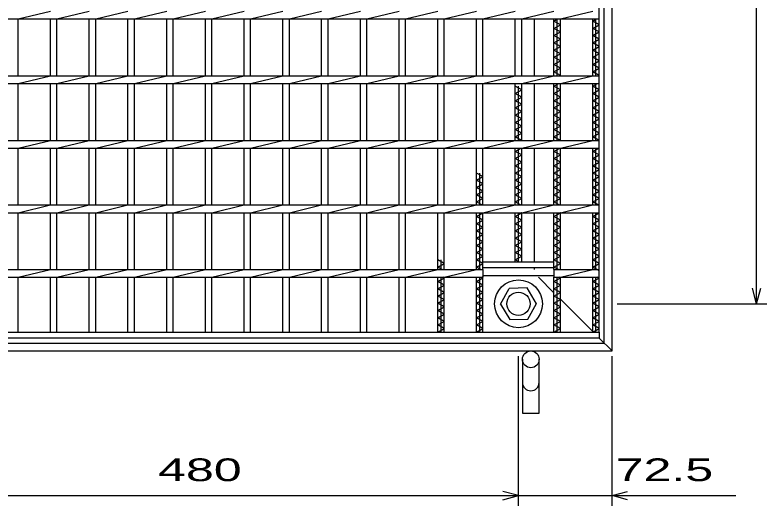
# Model space of a CAD drawing. Units: millimetres, scale not verified. Extents: x -1456 to 1385, y -1026 to 843.
# Drawn here: x -830 to -248, y -312 to 68 of the extents above; entities that cross this region are included whole.
import ezdxf
from ezdxf.enums import TextEntityAlignment as Align

# ---------------------------------------------------------------- set-up
doc = ezdxf.new("R2010")
doc.units = ezdxf.units.MM
doc.header["$LTSCALE"] = 8
doc.linetypes.add('DASHED', pattern=[7.5, 6, -1.5])
for name, color, linetype, lineweight in [('16', 3, 'Continuous', 25), ('19', 6, 'Continuous', 25), ('22', 4, 'Continuous', 25)]:
    doc.layers.add(name, color=color, linetype=linetype, lineweight=lineweight)
doc.styles.add('ベクトル', font='')
doc.styles.get('ベクトル').set_extended_font_data('ベクトル')

msp = doc.modelspace()

# ---------------------------------------------------------------- linework, layer by layer
at = {"layer": '16'}
for p, q in [((-378, -177), (-378, 414)), ((-828, 65.5), (-803, 71.5)), ((-798, 65.5), (-773, 71.5)), ((-768, 65.5), (-743, 71.5)), ((-738, 65.5), (-713, 71.5)), ((-708, 65.5), (-683, 71.5)), ((-678, 65.5), (-653, 71.5)), ((-648, 65.5), (-623, 71.5)), ((-618, 65.5), (-593, 71.5)), ((-588, 65.5), (-563, 71.5)), ((-558, 65.5), (-533, 71.5)), ((-528, 65.5), (-503, 71.5)), ((-498, 65.5), (-473, 71.5)), ((-468, 65.5), (-443, 71.5)), ((-438, 65.5), (-413, 71.5)), ((-408, 65.5), (-383, 71.5)), ((-378, 65.5), (-378, 71.5)), ((-983, 65.5), (-378, 65.5)), ((-828, 21.5), (-828, 65.5)), ((-803, 21.5), (-803, 65.5)), ((-798, 21.5), (-798, 65.5)), ((-773, 21.5), (-773, 65.5)), ((-768, 21.5), (-768, 65.5)), ((-743, 21.5), (-743, 65.5)), ((-738, 21.5), (-738, 65.5)), ((-713, 21.5), (-713, 65.5)), ((-708, 21.5), (-708, 65.5)), ((-683, 21.5), (-683, 65.5)), ((-678, 21.5), (-678, 65.5)), ((-653, 21.5), (-653, 65.5)), ((-648, 21.5), (-648, 65.5)), ((-623, 21.5), (-623, 65.5)), ((-618, 21.5), (-618, 65.5)), ((-593, 21.5), (-593, 65.5)), ((-588, 21.5), (-588, 65.5)), ((-563, 21.5), (-563, 65.5)), ((-558, 21.5), (-558, 65.5)), ((-533, 21.5), (-533, 65.5)), ((-528, 21.5), (-528, 65.5)), ((-503, 21.5), (-503, 65.5)), ((-498, 21.5), (-498, 65.5)), ((-473, 21.5), (-473, 65.5)), ((-468, 21.5), (-468, 65.5)), ((-443, 21.5), (-443, 65.5)), ((-438, 21.5), (-438, 65.5)), ((-413, 21.5), (-413, 65.5)), ((-413, 63.8), (-409.964, 65.5)), ((-410.5, 21.5), (-410.5, 65.5)), ((-408, 21.5), (-408, 65.5)), ((-383, 21.5), (-383, 65.5)), ((-383, 63.8), (-379.964, 65.5)), ((-380.5, 21.5), (-380.5, 65.5)), ((-408, 61), (-413, 63.8)), ((-413, 58.2), (-408, 61)), ((-378, 61), (-383, 63.8)), ((-383, 58.2), (-378, 61)), ((-408, 55.4), (-413, 58.2)), ((-413, 52.6), (-408, 55.4)), ((-408, 49.8), (-413, 52.6)), ((-378, 55.4), (-383, 58.2)), ((-383, 52.6), (-378, 55.4)), ((-378, 49.8), (-383, 52.6)), ((-413, 47), (-408, 49.8)), ((-408, 44.2), (-413, 47)), ((-383, 47), (-378, 49.8)), ((-378, 44.2), (-383, 47)), ((-413, 41.4), (-408, 44.2)), ((-408, 38.6), (-413, 41.4)), ((-383, 41.4), (-378, 44.2)), ((-378, 38.6), (-383, 41.4)), ((-413, 35.8), (-408, 38.6)), ((-408, 33), (-413, 35.8)), ((-383, 35.8), (-378, 38.6)), ((-378, 33), (-383, 35.8)), ((-413, 30.2), (-408, 33)), ((-408, 27.4), (-413, 30.2)), ((-383, 30.2), (-378, 33)), ((-378, 27.4), (-383, 30.2)), ((-413, 24.6), (-408, 27.4)), ((-408, 21.8), (-413, 24.6)), ((-383, 24.6), (-378, 27.4)), ((-378, 21.8), (-383, 24.6)), ((-983, 21.5), (-378, 21.5)), ((-828, 15.5), (-803, 21.5)), ((-798, 15.5), (-773, 21.5)), ((-768, 15.5), (-743, 21.5)), ((-738, 15.5), (-713, 21.5)), ((-708, 15.5), (-683, 21.5)), ((-678, 15.5), (-653, 21.5)), ((-648, 15.5), (-623, 21.5)), ((-618, 15.5), (-593, 21.5)), ((-588, 15.5), (-563, 21.5)), ((-558, 15.5), (-533, 21.5)), ((-528, 15.5), (-503, 21.5)), ((-498, 15.5), (-473, 21.5)), ((-468, 15.5), (-443, 21.5)), ((-438, 15.5), (-413, 21.5)), ((-408.536, 21.5), (-408, 21.8)), ((-408, 15.5), (-383, 21.5)), ((-378.536, 21.5), (-378, 21.8)), ((-378, 15.5), (-378, 21.5)), ((-983, 15.5), (-378, 15.5)), ((-828, -28.5), (-828, 15.5)), ((-803, -28.5), (-803, 15.5)), ((-798, -28.5), (-798, 15.5)), ((-773, -28.5), (-773, 15.5)), ((-768, -28.5), (-768, 15.5)), ((-743, -28.5), (-743, 15.5)), ((-738, -28.5), (-738, 15.5)), ((-713, -28.5), (-713, 15.5)), ((-708, -28.5), (-708, 15.5)), ((-683, -28.5), (-683, 15.5)), ((-678, -28.5), (-678, 15.5)), ((-653, -28.5), (-653, 15.5)), ((-648, -28.5), (-648, 15.5)), ((-623, -28.5), (-623, 15.5)), ((-618, -28.5), (-618, 15.5)), ((-593, -28.5), (-593, 15.5)), ((-588, -28.5), (-588, 15.5)), ((-563, -28.5), (-563, 15.5)), ((-558, -28.5), (-558, 15.5)), ((-533, -28.5), (-533, 15.5)), ((-528, -28.5), (-528, 15.5)), ((-503, -28.5), (-503, 15.5)), ((-498, -28.5), (-498, 15.5)), ((-473, -28.5), (-473, 15.5)), ((-468, -28.5), (-468, 15.5)), ((-443, -28.5), (-443, 15.5)), ((-438, 10.6), (-443, 13.4)), ((-440.5, -28.5), (-440.5, 13.4)), ((-438, -28.5), (-438, 15.5)), ((-413, -28.5), (-413, 15.5)), ((-413, 13.4), (-409.25, 15.5)), ((-408, 10.6), (-413, 13.4)), ((-410.5, -28.5), (-410.5, 15.5)), ((-408, -28.5), (-408, 15.5)), ((-383, -28.5), (-383, 15.5)), ((-383, 13.4), (-379.25, 15.5)), ((-378, 10.6), (-383, 13.4)), ((-380.5, -28.5), (-380.5, 15.5)), ((-443, 7.8), (-438, 10.6)), ((-438, 5), (-443, 7.8)), ((-413, 7.8), (-408, 10.6)), ((-408, 5), (-413, 7.8)), ((-383, 7.8), (-378, 10.6)), ((-378, 5), (-383, 7.8)), ((-443, 2.2), (-438, 5)), ((-438, -0.6), (-443, 2.2)), ((-413, 2.2), (-408, 5)), ((-408, -0.6), (-413, 2.2)), ((-383, 2.2), (-378, 5)), ((-378, -0.6), (-383, 2.2)), ((-443, -3.4), (-438, -0.6)), ((-438, -6.2), (-443, -3.4)), ((-413, -3.4), (-408, -0.6)), ((-408, -6.2), (-413, -3.4)), ((-383, -3.4), (-378, -0.6)), ((-378, -6.2), (-383, -3.4)), ((-443, -9), (-438, -6.2)), ((-438, -11.8), (-443, -9)), ((-413, -9), (-408, -6.2)), ((-408, -11.8), (-413, -9)), ((-383, -9), (-378, -6.2)), ((-378, -11.8), (-383, -9)), ((-443, -14.6), (-438, -11.8)), ((-438, -17.4), (-443, -14.6)), ((-443, -20.2), (-438, -17.4)), ((-413, -14.6), (-408, -11.8)), ((-408, -17.4), (-413, -14.6)), ((-413, -20.2), (-408, -17.4)), ((-383, -14.6), (-378, -11.8)), ((-378, -17.4), (-383, -14.6)), ((-383, -20.2), (-378, -17.4)), ((-438, -23), (-443, -20.2)), ((-443, -25.8), (-438, -23)), ((-408, -23), (-413, -20.2)), ((-413, -25.8), (-408, -23)), ((-378, -23), (-383, -20.2)), ((-383, -25.8), (-378, -23)), ((-983, -28.5), (-378, -28.5)), ((-828, -34.5), (-803, -28.5)), ((-798, -34.5), (-773, -28.5)), ((-768, -34.5), (-743, -28.5)), ((-738, -34.5), (-713, -28.5)), ((-708, -34.5), (-683, -28.5)), ((-678, -34.5), (-653, -28.5)), ((-648, -34.5), (-623, -28.5)), ((-618, -34.5), (-593, -28.5)), ((-588, -34.5), (-563, -28.5)), ((-558, -34.5), (-533, -28.5)), ((-528, -34.5), (-503, -28.5)), ((-498, -34.5), (-473, -28.5)), ((-468, -34.5), (-443, -28.5)), ((-438.179, -28.5), (-443, -25.8)), ((-438, -34.5), (-413, -28.5)), ((-408.179, -28.5), (-413, -25.8)), ((-408, -34.5), (-383, -28.5)), ((-378, -28.6), (-383, -25.8)), ((-378, -34.5), (-378, -28.5)), ((-983, -34.5), (-378, -34.5)), ((-828, -78.5), (-828, -34.5)), ((-803, -78.5), (-803, -34.5)), ((-798, -78.5), (-798, -34.5)), ((-773, -78.5), (-773, -34.5)), ((-768, -78.5), (-768, -34.5)), ((-743, -78.5), (-743, -34.5)), ((-738, -78.5), (-738, -34.5)), ((-713, -78.5), (-713, -34.5)), ((-708, -78.5), (-708, -34.5)), ((-683, -78.5), (-683, -34.5)), ((-678, -78.5), (-678, -34.5)), ((-653, -78.5), (-653, -34.5)), ((-648, -78.5), (-648, -34.5)), ((-623, -78.5), (-623, -34.5)), ((-618, -78.5), (-618, -34.5)), ((-593, -78.5), (-593, -34.5)), ((-588, -78.5), (-588, -34.5)), ((-563, -78.5), (-563, -34.5)), ((-558, -78.5), (-558, -34.5)), ((-533, -78.5), (-533, -34.5)), ((-528, -78.5), (-528, -34.5)), ((-503, -78.5), (-503, -34.5)), ((-498, -78.5), (-498, -34.5)), ((-473, -78.5), (-473, -34.5)), ((-468, -78.5), (-468, -34.5)), ((-443, -78.5), (-443, -34.5)), ((-443, -37), (-438.536, -34.5)), ((-440.5, -78.5), (-440.5, -34.5)), ((-438, -78.5), (-438, -34.5)), ((-413, -78.5), (-413, -34.5)), ((-413, -37), (-408.536, -34.5)), ((-410.5, -78.5), (-410.5, -34.5)), ((-408, -78.5), (-408, -34.5)), ((-383, -78.5), (-383, -34.5)), ((-383, -37), (-378.536, -34.5)), ((-380.5, -78.5), (-380.5, -34.5)), ((-438, -39.8), (-443, -37)), ((-443, -42.6), (-438, -39.8)), ((-408, -39.8), (-413, -37)), ((-413, -42.6), (-408, -39.8)), ((-378, -39.8), (-383, -37)), ((-383, -42.6), (-378, -39.8)), ((-438, -45.4), (-443, -42.6)), ((-443, -48.2), (-438, -45.4)), ((-408, -45.4), (-413, -42.6)), ((-413, -48.2), (-408, -45.4)), ((-378, -45.4), (-383, -42.6)), ((-383, -48.2), (-378, -45.4)), ((-438, -51), (-443, -48.2)), ((-443, -53.8), (-438, -51)), ((-408, -51), (-413, -48.2)), ((-413, -53.8), (-408, -51)), ((-378, -51), (-383, -48.2)), ((-383, -53.8), (-378, -51)), ((-468, -56.6), (-473, -53.8)), ((-473, -59.4), (-468, -56.6)), ((-470.5, -78.5), (-470.5, -53.8)), ((-438, -56.6), (-443, -53.8)), ((-443, -59.4), (-438, -56.6)), ((-408, -56.6), (-413, -53.8)), ((-413, -59.4), (-408, -56.6)), ((-378, -56.6), (-383, -53.8)), ((-383, -59.4), (-378, -56.6)), ((-468, -62.2), (-473, -59.4)), ((-473, -65), (-468, -62.2)), ((-438, -62.2), (-443, -59.4)), ((-443, -65), (-438, -62.2)), ((-408, -62.2), (-413, -59.4)), ((-413, -65), (-408, -62.2)), ((-378, -62.2), (-383, -59.4)), ((-383, -65), (-378, -62.2)), ((-468, -67.8), (-473, -65)), ((-473, -70.6), (-468, -67.8)), ((-438, -67.8), (-443, -65)), ((-443, -70.6), (-438, -67.8)), ((-408, -67.8), (-413, -65)), ((-413, -70.6), (-408, -67.8)), ((-378, -67.8), (-383, -65)), ((-383, -70.6), (-378, -67.8)), ((-468, -73.4), (-473, -70.6)), ((-473, -76.2), (-468, -73.4)), ((-438, -73.4), (-443, -70.6)), ((-443, -76.2), (-438, -73.4)), ((-408, -73.4), (-413, -70.6)), ((-413, -76.2), (-408, -73.4)), ((-378, -73.4), (-383, -70.6)), ((-383, -76.2), (-378, -73.4)), ((-983, -78.5), (-378, -78.5)), ((-828, -84.5), (-803, -78.5)), ((-798, -84.5), (-773, -78.5)), ((-768, -84.5), (-743, -78.5)), ((-738, -84.5), (-713, -78.5)), ((-708, -84.5), (-683, -78.5)), ((-678, -84.5), (-653, -78.5)), ((-648, -84.5), (-623, -78.5)), ((-618, -84.5), (-593, -78.5)), ((-588, -84.5), (-563, -78.5)), ((-558, -84.5), (-533, -78.5)), ((-528, -84.5), (-503, -78.5)), ((-498, -84.5), (-473, -78.5)), ((-468.893, -78.5), (-473, -76.2)), ((-468, -84.5), (-443, -78.5)), ((-438.893, -78.5), (-443, -76.2)), ((-438, -84.5), (-413, -78.5)), ((-408.893, -78.5), (-413, -76.2)), ((-408, -84.5), (-383, -78.5)), ((-378, -79), (-383, -76.2)), ((-378, -84.5), (-378, -78.5)), ((-983, -84.5), (-378, -84.5)), ((-828, -128.5), (-828, -84.5)), ((-803, -128.5), (-803, -84.5)), ((-798, -128.5), (-798, -84.5)), ((-773, -128.5), (-773, -84.5)), ((-768, -128.5), (-768, -84.5)), ((-743, -128.5), (-743, -84.5)), ((-738, -128.5), (-738, -84.5)), ((-713, -128.5), (-713, -84.5)), ((-708, -128.5), (-708, -84.5)), ((-683, -128.5), (-683, -84.5)), ((-678, -128.5), (-678, -84.5)), ((-653, -128.5), (-653, -84.5)), ((-648, -128.5), (-648, -84.5)), ((-623, -128.5), (-623, -84.5)), ((-618, -128.5), (-618, -84.5)), ((-593, -128.5), (-593, -84.5)), ((-588, -128.5), (-588, -84.5)), ((-563, -128.5), (-563, -84.5)), ((-558, -128.5), (-558, -84.5)), ((-533, -128.5), (-533, -84.5)), ((-528, -128.5), (-528, -84.5)), ((-503, -128.5), (-503, -84.5)), ((-498, -128.5), (-498, -84.5)), ((-473, -128.5), (-473, -84.5)), ((-473, -87.4), (-468, -84.6)), ((-470.5, -128.5), (-470.5, -84.5)), ((-468, -84.6), (-468.179, -84.5)), ((-468, -128.5), (-468, -84.5)), ((-443, -122.5), (-443, -84.5)), ((-443, -87.4), (-438, -84.6)), ((-440.5, -122.5), (-440.5, -84.5)), ((-438, -84.6), (-438.179, -84.5)), ((-438, -122.5), (-438, -84.5)), ((-413, -128.5), (-413, -84.5)), ((-413, -87.4), (-408, -84.6)), ((-410.5, -128.5), (-410.5, -84.5)), ((-408, -84.6), (-408.179, -84.5)), ((-408, -128.5), (-408, -84.5)), ((-383, -128.5), (-383, -84.5)), ((-383, -87.4), (-378, -84.6)), ((-380.5, -128.5), (-380.5, -84.5)), ((-378, -84.6), (-378.179, -84.5)), ((-468, -90.2), (-473, -87.4)), ((-473, -93), (-468, -90.2)), ((-468, -95.8), (-473, -93)), ((-438, -90.2), (-443, -87.4)), ((-443, -93), (-438, -90.2)), ((-438, -95.8), (-443, -93)), ((-408, -90.2), (-413, -87.4)), ((-413, -93), (-408, -90.2)), ((-408, -95.8), (-413, -93)), ((-378, -90.2), (-383, -87.4)), ((-383, -93), (-378, -90.2)), ((-378, -95.8), (-383, -93)), ((-473, -98.6), (-468, -95.8)), ((-468, -101.4), (-473, -98.6)), ((-443, -98.6), (-438, -95.8)), ((-438, -101.4), (-443, -98.6)), ((-413, -98.6), (-408, -95.8)), ((-408, -101.4), (-413, -98.6)), ((-383, -98.6), (-378, -95.8)), ((-378, -101.4), (-383, -98.6)), ((-473, -104.2), (-468, -101.4)), ((-468, -107), (-473, -104.2)), ((-443, -104.2), (-438, -101.4)), ((-438, -107), (-443, -104.2)), ((-413, -104.2), (-408, -101.4)), ((-408, -107), (-413, -104.2)), ((-383, -104.2), (-378, -101.4)), ((-378, -107), (-383, -104.2)), ((-473, -109.8), (-468, -107)), ((-468, -112.6), (-473, -109.8)), ((-443, -109.8), (-438, -107)), ((-438, -112.6), (-443, -109.8)), ((-413, -109.8), (-408, -107)), ((-408, -112.6), (-413, -109.8)), ((-383, -109.8), (-378, -107)), ((-378, -112.6), (-383, -109.8)), ((-473, -115.4), (-468, -112.6)), ((-468, -118.2), (-473, -115.4)), ((-443, -115.4), (-438, -112.6)), ((-438, -118.2), (-443, -115.4)), ((-413, -115.4), (-408, -112.6)), ((-408, -118.2), (-413, -115.4)), ((-383, -115.4), (-378, -112.6)), ((-378, -118.2), (-383, -115.4)), ((-498, -123.8), (-503, -121)), ((-500.5, -128.5), (-500.5, -121)), ((-473, -121), (-468, -118.2)), ((-468, -123.8), (-473, -121)), ((-443, -121), (-438, -118.2)), ((-440.321, -122.5), (-443, -121)), ((-413, -121), (-408, -118.2)), ((-408, -123.8), (-413, -121)), ((-383, -121), (-378, -118.2)), ((-378, -123.8), (-383, -121)), ((-503, -126.6), (-498, -123.8)), ((-499.607, -128.5), (-503, -126.6)), ((-473, -126.6), (-468, -123.8)), ((-469.607, -128.5), (-473, -126.6)), ((-468, -122.5), (-413, -122.5)), ((-468, -127), (-468, -122.5)), ((-468, -127), (-413, -127)), ((-413, -127), (-413, -122.5)), ((-413, -126.6), (-408, -123.8)), ((-409.607, -128.5), (-413, -126.6)), ((-383, -126.6), (-378, -123.8)), ((-378, -129.4), (-383, -126.6)), ((-893, -128.5), (-468, -128.5)), ((-828, -134.5), (-803, -128.5)), ((-798, -134.5), (-773, -128.5)), ((-768, -134.5), (-743, -128.5)), ((-738, -134.5), (-713, -128.5)), ((-708, -134.5), (-683, -128.5)), ((-678, -134.5), (-653, -128.5)), ((-648, -134.5), (-623, -128.5)), ((-618, -134.5), (-593, -128.5)), ((-588, -134.5), (-563, -128.5)), ((-558, -134.5), (-533, -128.5)), ((-528, -134.5), (-503, -128.5)), ((-498, -134.5), (-473, -128.5)), ((-468, -128.5), (-468, -134.5)), ((-468, -133), (-413, -133)), ((-413, -128.5), (-378, -128.5)), ((-413, -128.5), (-413, -134.5)), ((-408, -134.5), (-383, -128.5)), ((-378, -134.5), (-378, -128.5)), ((-893, -134.5), (-468, -134.5)), ((-828, -177), (-828, -134.5)), ((-803, -177), (-803, -134.5)), ((-798, -177), (-798, -134.5)), ((-773, -177), (-773, -134.5)), ((-768, -177), (-768, -134.5)), ((-743, -177), (-743, -134.5)), ((-738, -177), (-738, -134.5)), ((-713, -177), (-713, -134.5)), ((-708, -177), (-708, -134.5)), ((-683, -177), (-683, -134.5)), ((-678, -177), (-678, -134.5)), ((-653, -177), (-653, -134.5)), ((-648, -177), (-648, -134.5)), ((-623, -177), (-623, -134.5)), ((-618, -177), (-618, -134.5)), ((-593, -177), (-593, -134.5)), ((-588, -177), (-588, -134.5)), ((-563, -177), (-563, -134.5)), ((-558, -177), (-558, -134.5)), ((-533, -177), (-533, -134.5)), ((-528, -177), (-528, -134.5)), ((-503, -177), (-503, -134.5)), ((-503, -137.8), (-498, -135)), ((-498, -140.6), (-503, -137.8)), ((-500.5, -177), (-500.5, -134.5)), ((-498, -135), (-498.893, -134.5)), ((-498, -177), (-498, -134.5)), ((-473, -177), (-473, -134.5)), ((-473, -137.8), (-468, -135)), ((-468, -140.6), (-473, -137.8)), ((-470.5, -177), (-470.5, -134.5)), ((-468, -135), (-468.893, -134.5)), ((-468, -177), (-468, -134.5)), ((-413, -134.5), (-378, -134.5)), ((-413, -177), (-413, -134.5)), ((-413, -137.8), (-408, -135)), ((-408, -140.6), (-413, -137.8)), ((-410.5, -177), (-410.5, -134.5)), ((-408, -135), (-408.893, -134.5)), ((-408, -177), (-408, -134.5)), ((-383, -177), (-383, -134.5)), ((-383, -137.8), (-378, -135)), ((-378, -140.6), (-383, -137.8)), ((-380.5, -177), (-380.5, -134.5)), ((-378, -135), (-378.893, -134.5)), ((-503, -143.4), (-498, -140.6)), ((-498, -146.2), (-503, -143.4)), ((-473, -143.4), (-468, -140.6)), ((-468, -146.2), (-473, -143.4)), ((-454.496, -155.342), (-447.794, -143.05)), ((-433.798, -142.708), (-447.794, -143.05)), ((-426.5, -155), (-433.798, -142.708)), ((-413, -143.4), (-408, -140.6)), ((-408, -146.2), (-413, -143.4)), ((-383, -143.4), (-378, -140.6)), ((-378, -146.2), (-383, -143.4)), ((-503, -149), (-498, -146.2)), ((-498, -151.8), (-503, -149)), ((-473, -149), (-468, -146.2)), ((-468, -151.8), (-473, -149)), ((-413, -149), (-408, -146.2)), ((-408, -151.8), (-413, -149)), ((-383, -149), (-378, -146.2)), ((-378, -151.8), (-383, -149)), ((-503, -154.6), (-498, -151.8)), ((-498, -157.4), (-503, -154.6)), ((-473, -154.6), (-468, -151.8)), ((-468, -157.4), (-473, -154.6)), ((-454.496, -155.342), (-447.202, -167.292)), ((-433.206, -166.95), (-426.504, -154.658)), ((-413, -154.6), (-408, -151.8)), ((-408, -157.4), (-413, -154.6)), ((-383, -154.6), (-378, -151.8)), ((-378, -157.4), (-383, -154.6)), ((-503, -160.2), (-498, -157.4)), ((-498, -163), (-503, -160.2)), ((-503, -165.8), (-498, -163)), ((-473, -160.2), (-468, -157.4)), ((-468, -163), (-473, -160.2)), ((-473, -165.8), (-468, -163)), ((-413, -160.2), (-408, -157.4)), ((-408, -163), (-413, -160.2)), ((-413, -165.8), (-408, -163)), ((-383, -160.2), (-378, -157.4)), ((-378, -163), (-383, -160.2)), ((-383, -165.8), (-378, -163)), ((-498, -168.6), (-503, -165.8)), ((-503, -171.4), (-498, -168.6)), ((-468, -168.6), (-473, -165.8)), ((-473, -171.4), (-468, -168.6)), ((-447.202, -167.292), (-433.206, -166.95)), ((-408, -168.6), (-413, -165.8)), ((-413, -171.4), (-408, -168.6)), ((-378, -168.6), (-383, -165.8)), ((-383, -171.4), (-378, -168.6)), ((-498, -174.2), (-503, -171.4)), ((-503, -177), (-498, -174.2)), ((-468, -174.2), (-473, -171.4)), ((-473, -177), (-468, -174.2)), ((-408, -174.2), (-413, -171.4)), ((-413, -177), (-408, -174.2)), ((-378, -174.2), (-383, -171.4)), ((-383, -177), (-378, -174.2)), ((-983, -177), (-378, -177)), ((-833, -177), (-828, -177)), ((-803, -177), (-798, -177)), ((-773, -177), (-768, -177)), ((-743, -177), (-738, -177)), ((-713, -177), (-708, -177)), ((-683, -177), (-678, -177)), ((-653, -177), (-648, -177)), ((-623, -177), (-618, -177)), ((-593, -177), (-588, -177)), ((-563, -177), (-558, -177)), ((-533, -177), (-528, -177)), ((-503, -177), (-498, -177)), ((-473, -177), (-468, -177)), ((-443, -177), (-438, -177)), ((-413, -177), (-408, -177)), ((-383, -177), (-378, -177)), ((-378, -177), (-378, -181.5)), ((-378, -181.5), (-983, -181.5))]:
    msp.add_line(p, q, dxfattribs=at)
for radius in [18.5, 9]:
    msp.add_circle((-440.5, -155), radius, dxfattribs=at)
at = {"layer": '19'}
for p, q in [((-368, -191.5), (-368, 428.5)), ((-374, -185.5), (-374, 422.5)), ((-428, 21.5), (-428, 65.5)), ((-428, -28.5), (-428, 15.5)), ((-428, -78.5), (-428, -34.5)), ((-428, -122.5), (-428, -84.5)), ((-987, -185.5), (-374, -185.5)), ((-993, -191.5), (-368, -191.5)), ((-437.5, -198), (-437.5, -239.62)), ((-424.5, -239.62), (-424.5, -198)), ((-437.5, -239.62), (-424.5, -239.62))]:
    msp.add_line(p, q, dxfattribs=at)
at = {"layer": '19', "linetype": 'DASHED'}
for p, q in [((-428, -128.5), (-428, -127)), ((-413, -146.5), (-425, -134.5)), ((-383, -176.5), (-408, -151.5)), ((-368, -191.5), (-378, -181.5))]:
    msp.add_line(p, q, dxfattribs=at)
at = {"layer": '19'}
msp.add_circle((-431, -198), 6.5, dxfattribs=at)
msp.add_arc((-431, -215.84), 6.5, 180, 0, dxfattribs=at)
at = {"layer": '22'}
for p, q in [((-256, -155), (-256, 392)), ((-256, -155), (-259.2, -143)), ((-256, -155), (-252.8, -143)), ((-364, -155), (-248, -155)), ((-440.5, -311.5), (-440.5, -195.5)), ((-368, -311.5), (-368, -195.5)), ((-440.5, -303.5), (-452.5, -300.3)), ((-368, -303.5), (-356, -300.3)), ((-920.5, -303.5), (-440.5, -303.5)), ((-452.5, -306.7), (-440.5, -303.5)), ((-440.5, -303.5), (-368, -303.5)), ((-356, -306.7), (-368, -303.5)), ((-368, -303.5), (-272, -303.5))]:
    msp.add_line(p, q, dxfattribs=at)

# ---------------------------------------------------------------- texts
at = {"layer": '22', "color": 2, "style": 'ベクトル', "width": 1.65}
for s, p in [(' 480 ', (-730.5, -283.5)), (' 72.5 ', (-376, -283.5))]:
    msp.add_text(s, height=17.6, dxfattribs=at).set_placement(p, align=Align.MIDDLE_LEFT)

doc.saveas('drawing.dxf')
